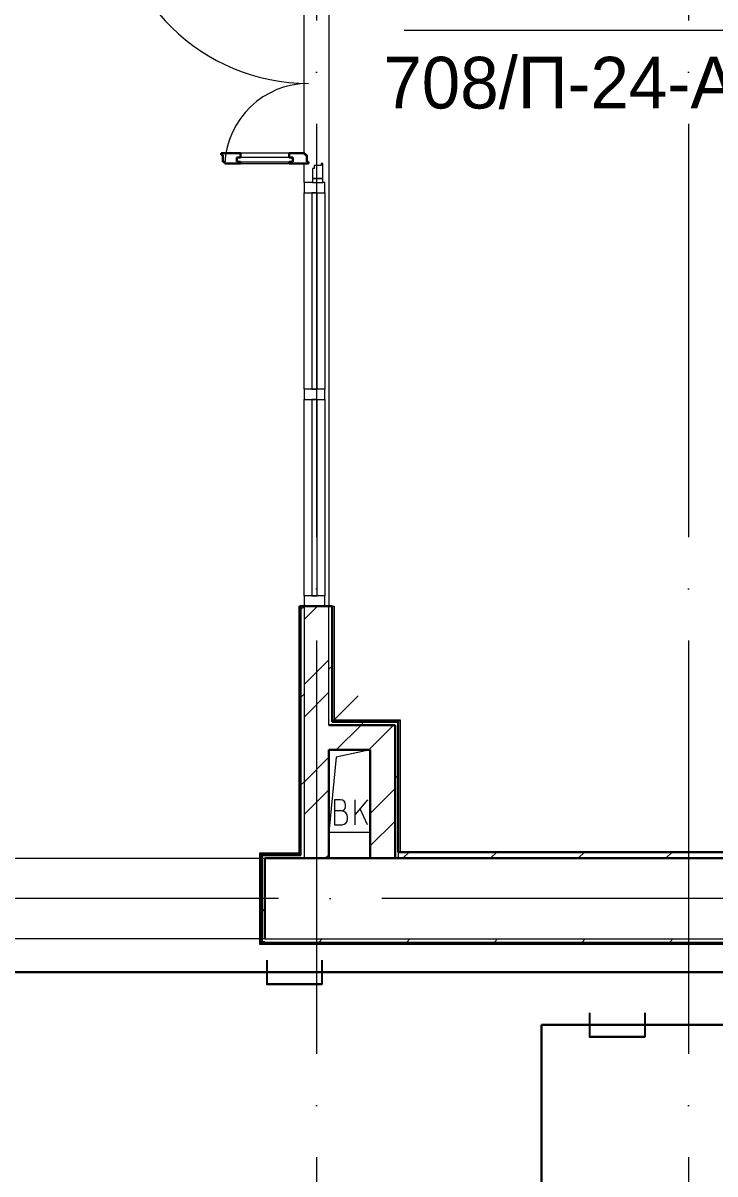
# Model space of a CAD drawing. Header units: millimetres. Extents: x -325553 to 627452, y -28539 to 738858.
# Drawn here: x -31085 to -27737, y 425042 to 430612 of the extents above; entities that cross this region are included whole.
import ezdxf

# ---------------------------------------------------------------- set-up
doc = ezdxf.new("R2010")
doc.units = ezdxf.units.MM
doc.linetypes.add('ADSK_Линия сетки', pattern=[25, 20, -2.5, 0, -2.5])
doc.linetypes.add('ADSK_Сверху', pattern=[450, 300, -150])
doc.layers.add('PDF _СОТ', color=7, linetype='Continuous', true_color=0xb82d00)
doc.layers.add('PDF _Текст', color=7, linetype='Continuous')
for name, color, linetype, lineweight in [('RC-Линии_связи-Адресные', 5, 'Continuous', 30), ('Витраж', 7, 'Continuous', 9), ('Двери', 252, 'Continuous', 9), ('Линии', 7, 'Continuous', 9), ('Оборудование', 8, 'Continuous', 18), ('Ограждение', 252, 'Continuous', 9), ('Оси', 252, 'Continuous', 9), ('Панели витража', 252, 'Continuous', 9), ('Перекрытие', 252, 'Continuous', 18), ('Стены внутренние', 7, 'Continuous', 18), ('Стены наружные', 7, 'Continuous', 18), ('Стены штриховка', 7, 'Continuous', 9)]:
    doc.layers.add(name, color=color, linetype=linetype, lineweight=lineweight)
doc.layers.add('Двери открывание', color=7, linetype='Continuous', lineweight=9, true_color=0xc0c0c0)
doc.styles.add('Mipgost_5', font='', dxfattribs={"height": 250})
doc.styles.get('Mipgost_5').set_extended_font_data('Mipgost')
pattern_1 = [(0, (-32119.8, 96), (0, 600), []), (90, (-32119.8, 96), (-600, 4e-14), [])]

# ---------------------------------------------------------------- blocks, each defined once
blk = doc.blocks.new('1 этаж')
at = {"layer": 'Ограждение', "true_color": 0x636466}
h = blk.add_hatch(dxfattribs=at)
h.set_pattern_fill('FP_25', color=251, style=0, pattern_type=2)
h.set_pattern_definition(pattern_1)
h.paths.add_polyline_path([(-30485.8, -11328.7), (-30485.8, -10128.7), (-30490.8, -10128.7), (-30490.8, -11323.7)])
h = blk.add_hatch(dxfattribs=at)
h.set_pattern_fill('FP_25', color=251, style=0, pattern_type=2)
h.set_pattern_definition(pattern_1)
h.paths.add_polyline_path([(-26900.9, -11763.7), (-26900.9, -11758.7), (-30675.8, -11758.7), (-30680.8, -11763.7), (-28019.6, -11763.7)])
at = {"color": 251, "lineweight": 18, "true_color": 0x636466}
for p, q in [((-30311.4, -10859.1), (-30345.8, -11223.7)), ((-30145.8, -10823.7), (-30311.4, -10859.1)), ((-30289, -11065.9), (-30319, -11065.9)), ((-30319, -11065.9), (-30319, -11185.9)), ((-30159, -11065.9), (-30219, -11137.4)), ((-30219, -11185.9), (-30219, -11065.9)), ((-30285.7, -11119.3), (-30319, -11119.3)), ((-30265.7, -11099.3), (-30265.7, -11089.3)), ((-30159, -11185.9), (-30195, -11108.8)), ((-30319, -11185.9), (-30282.3, -11185.9)), ((-30255.7, -11159.3), (-30255.7, -11149.3)), ((-30145.8, -11223.7), (-30345.8, -11223.7))]:
    blk.add_line(p, q, dxfattribs=at)
for centre, radius, start, end in [((-30289, -11089.3), 23.3, 0, 90), ((-30285.7, -11099.3), 20, 270, 0), ((-30285.7, -11149.3), 30, 0, 90), ((-30282.3, -11159.3), 26.7, 270, 0)]:
    blk.add_arc(centre, radius, start, end, dxfattribs=at)
at = {"layer": 'Витраж', "color": 251, "lineweight": 18, "true_color": 0x636466, "extrusion": (0, 0, -1)}
for p, q in [((-30465.8, -8078.7), (-30465.8, -8128.7)), ((-30425.8, -8078.7), (-30465.8, -8078.7)), ((-30465.8, -8128.7), (-30365.8, -8128.7)), ((-30365.8, -8078.7), (-30375.8, -8078.7)), ((-30365.8, -8128.7), (-30365.8, -8078.7)), ((-30465.8, -9078.7), (-30465.8, -9128.7)), ((-30365.8, -9078.7), (-30465.8, -9078.7)), ((-30365.8, -9128.7), (-30365.8, -9078.7)), ((-30465.8, -9128.7), (-30365.8, -9128.7)), ((-30465.8, -10078.7), (-30465.8, -10128.7)), ((-30365.8, -10078.7), (-30465.8, -10078.7)), ((-30365.8, -10128.7), (-30365.8, -10078.7)), ((-30465.8, -10128.7), (-30365.8, -10128.7))]:
    blk.add_line(p, q, dxfattribs=at)
at = {"layer": 'Витраж', "color": 251, "true_color": 0x636466}
for p, q in [((-30465.8, -9078.7), (-30465.8, -8128.7)), ((-30365.8, -8128.7), (-30365.8, -9078.7)), ((-30465.8, -10078.7), (-30465.8, -9128.7)), ((-30365.8, -9128.7), (-30365.8, -10078.7))]:
    blk.add_line(p, q, dxfattribs=at)
at = {"layer": 'Двери', "color": 251, "lineweight": 30, "true_color": 0x636466}
for p, q in [((-30773.8, -7936.7), (-30867.8, -7936.7)), ((-30867.8, -7936.7), (-30867.8, -7944.7)), ((-30867.8, -7944.7), (-30858.8, -7944.7)), ((-30858.8, -7944.7), (-30858.8, -7978.7)), ((-30773.8, -7956.7), (-30791.8, -7956.7)), ((-30791.8, -7956.7), (-30791.8, -7977.7)), ((-30773.8, -7936.7), (-30773.8, -7956.7)), ((-30461.8, -7936.7), (-30537.8, -7936.7)), ((-30537.8, -7936.7), (-30537.8, -7956.7)), ((-30537.8, -7956.7), (-30519.8, -7956.7)), ((-30519.8, -7956.7), (-30519.8, -7977.7)), ((-30461.8, -7944.7), (-30461.8, -7936.7)), ((-30452.8, -7944.7), (-30461.8, -7944.7)), ((-30452.8, -7978.7), (-30452.8, -7944.7)), ((-30858.8, -7978.7), (-30849.8, -7978.7)), ((-30849.8, -7978.7), (-30849.8, -7986.7)), ((-30849.8, -7986.7), (-30773.8, -7986.7)), ((-30791.8, -7977.7), (-30773.8, -7977.7)), ((-30773.8, -7977.7), (-30773.8, -7986.7)), ((-30537.8, -7977.7), (-30537.8, -7986.7)), ((-30519.8, -7977.7), (-30537.8, -7977.7)), ((-30537.8, -7986.7), (-30443.8, -7986.7)), ((-30443.8, -7978.7), (-30452.8, -7978.7)), ((-30443.8, -7986.7), (-30443.8, -7978.7))]:
    blk.add_line(p, q, dxfattribs=at)
at = {"layer": 'Двери', "color": 251, "true_color": 0x636466}
for p, q in [((-30519.8, -7956.7), (-30791.8, -7956.7)), ((-30791.8, -7956.7), (-30791.8, -7977.7)), ((-30537.8, -7936.7), (-30773.8, -7936.7)), ((-30519.8, -7977.7), (-30519.8, -7956.7)), ((-30791.8, -7977.7), (-30519.8, -7977.7)), ((-30773.8, -7986.7), (-30537.8, -7986.7)), ((-30425.8, -8009.7), (-30425.8, -8058.7)), ((-30417.8, -8009.7), (-30425.8, -8009.7)), ((-30383.8, -7995.7), (-30417.8, -7995.7)), ((-30417.8, -7995.7), (-30417.8, -8009.7)), ((-30375.8, -7986.7), (-30383.8, -7986.7)), ((-30383.8, -7986.7), (-30383.8, -7995.7)), ((-30375.8, -8058.7), (-30375.8, -7986.7)), ((-30375.8, -8058.7), (-30425.8, -8058.7)), ((-30425.8, -8058.7), (-30425.8, -8078.7)), ((-30425.8, -8058.7), (-30375.8, -8058.7)), ((-30375.8, -8078.7), (-30375.8, -8058.7)), ((-30425.8, -8078.7), (-30375.8, -8078.7))]:
    blk.add_line(p, q, dxfattribs=at)
at = {"layer": 'Двери открывание', "color": 251, "true_color": 0x636466}
for centre, radius, start, end in [((-30443.8, -6652.7), 946, 181.0903, 270), ((-30443.8, -8004.7), 406, 90, 177.459)]:
    blk.add_arc(centre, radius, start, end, dxfattribs=at)
at = {"layer": 'Линии', "color": 251, "linetype": 'ADSK_Сверху', "ltscale": 100, "true_color": 0x636466}
for p, q in [((-32675.8, -11348.7), (-30655.8, -11348.7)), ((-30655.8, -11738.7), (-32675.8, -11738.7))]:
    blk.add_line(p, q, dxfattribs=at)
at = {"layer": 'Оборудование', "color": 251, "true_color": 0x636466}
blk.add_line((-30330.8, -10688.7), (-30204.4, -10562.3), dxfattribs=at)
at = {"layer": 'Ограждение', "color": 251, "true_color": 0x636466}
for p, q in [((-30490.8, -10128.7), (-30485.8, -10128.7)), ((-30490.8, -10128.7), (-30490.8, -11323.7)), ((-30330.8, -10128.7), (-30320.8, -10128.7)), ((-30320.8, -10128.7), (-30320.8, -10678.7)), ((-30320.8, -10678.7), (-30330.8, -10688.7)), ((-30320.8, -10678.7), (-30000.8, -10678.7)), ((-30000.8, -10678.7), (-30010.8, -10688.7)), ((-30000.8, -10678.7), (-30000.8, -11318.7)), ((-30490.8, -11323.7), (-30680.8, -11323.7)), ((-30680.8, -11323.7), (-30675.8, -11328.7)), ((-30680.8, -11323.7), (-30680.8, -11763.7)), ((-30490.8, -11323.7), (-30485.8, -11328.7)), ((-30680.8, -11763.7), (-30675.8, -11758.7)), ((-30680.8, -11763.7), (-26900.9, -11763.7))]:
    blk.add_line(p, q, dxfattribs=at)
at = {"layer": 'Оси', "color": 251, "linetype": 'ADSK_Линия сетки', "ltscale": 100, "true_color": 0x636466}
for p, q in [((-30405.8, 32206.9), (-30405.8, -33769.9)), ((-28605.8, 32206.9), (-28605.8, -33769.9)), ((4411.5, -11543.7), (-72528.1, -11543.7))]:
    blk.add_line(p, q, dxfattribs=at)
at = {"layer": 'Панели витража', "color": 251, "lineweight": 18, "true_color": 0x636466}
for p, q in [((-30428.3, -8128.7), (-30428.3, -9078.7)), ((-30403.3, -8128.7), (-30428.3, -8128.7)), ((-30403.3, -9078.7), (-30403.3, -8128.7)), ((-30428.3, -9078.7), (-30403.3, -9078.7)), ((-30428.3, -9128.7), (-30428.3, -10078.7)), ((-30403.3, -9128.7), (-30428.3, -9128.7)), ((-30403.3, -10078.7), (-30403.3, -9128.7)), ((-30428.3, -10078.7), (-30403.3, -10078.7))]:
    blk.add_line(p, q, dxfattribs=at)
at = {"layer": 'Перекрытие', "color": 251, "ltscale": 100, "true_color": 0x636466}
blk.add_line((-30145.8, -11223.7), (-30345.8, -11223.7), dxfattribs=at)
at = {"layer": 'Стены внутренние', "color": 251, "lineweight": 30, "true_color": 0x636466}
blk.add_line((-30145.8, -11348.7), (-30345.8, -11348.7), dxfattribs=at)
at = {"layer": 'Стены внутренние', "color": 251, "true_color": 0x636466}
blk.add_line((-30655.8, -11738.7), (-26900.9, -11738.7), dxfattribs=at)
at = {"layer": 'Стены наружные', "color": 251, "true_color": 0x636466}
for p, q in [((-30345.8, -6528.7), (-30345.8, -10128.7)), ((-30465.8, -7936.7), (-30465.8, -6720.7)), ((-30465.8, -8078.7), (-30465.8, -7986.7))]:
    blk.add_line(p, q, dxfattribs=at)
at = {"layer": 'Стены наружные', "color": 251, "lineweight": 30, "true_color": 0x636466}
for p, q in [((-30330.8, -10128.7), (-30485.8, -10128.7)), ((-30485.8, -10128.7), (-30485.8, -11328.7)), ((-30330.8, -10688.7), (-30330.8, -10128.7)), ((-30010.8, -10688.7), (-30330.8, -10688.7)), ((-30010.8, -11318.7), (-30010.8, -10688.7)), ((-30025.8, -10703.7), (-30345.8, -10703.7)), ((-30025.8, -11348.7), (-30025.8, -10703.7)), ((-30345.8, -11348.7), (-30345.8, -10823.7)), ((-30345.8, -10823.7), (-30145.8, -10823.7)), ((-30145.8, -10823.7), (-30145.8, -11348.7)), ((-30485.8, -11328.7), (-30675.8, -11328.7)), ((-30675.8, -11328.7), (-30675.8, -11758.7)), ((-30480.8, -11333.7), (-30670.8, -11333.7)), ((-30670.8, -11333.7), (-30670.8, -11753.7)), ((-30655.8, -11348.7), (-30345.8, -11348.7)), ((-30655.8, -11738.7), (-30655.8, -11348.7)), ((-30145.8, -11348.7), (-27365.8, -11348.7)), ((-27515.8, -11318.7), (-30010.8, -11318.7)), ((-30675.8, -11758.7), (-26900.9, -11758.7)), ((-30670.8, -11753.7), (-30655.8, -11753.7))]:
    blk.add_line(p, q, dxfattribs=at)
at = {"layer": 'Стены наружные', "color": 251, "linetype": 'Continuous', "lineweight": 9, "true_color": 0x636466}
for p, q in [((-30480.8, -10144.4), (-30465.8, -10129.4)), ((-30465.8, -10193.7), (-30400.8, -10128.7)), ((-30485.8, -10149.4), (-30480.8, -10144.4)), ((-30485.8, -10220.1), (-30480.8, -10215.1)), ((-30485.8, -10290.8), (-30480.8, -10285.8)), ((-30485.8, -10361.5), (-30480.8, -10356.5)), ((-30465.8, -10508), (-30345.8, -10388)), ((-30485.8, -10432.2), (-30480.8, -10427.2)), ((-30345.8, -10433.6), (-30330.8, -10418.6)), ((-30485.8, -10502.9), (-30480.8, -10497.9)), ((-30485.8, -10573.6), (-30480.8, -10568.6)), ((-30480.8, -10568.6), (-30465.8, -10553.6)), ((-30465.8, -10665.2), (-30345.8, -10545.2)), ((-30485.8, -10644.3), (-30480.8, -10639.3)), ((-30191.6, -10703.7), (-30176.6, -10688.7)), ((-30485.8, -10715.1), (-30480.8, -10710.1)), ((-30310, -10823.7), (-30190, -10703.7)), ((-30145.8, -10816.6), (-30032.9, -10703.7)), ((-30485.8, -10785.8), (-30480.8, -10780.8)), ((-30485.8, -10856.5), (-30480.8, -10851.5)), ((-30465.8, -10979.5), (-30345.8, -10859.5)), ((-30152.9, -10823.7), (-30145.8, -10816.6)), ((-30485.8, -10927.2), (-30480.8, -10922.2)), ((-30025.8, -10962.2), (-30010.8, -10947.2)), ((-30485.8, -10997.9), (-30480.8, -10992.9)), ((-30480.8, -10992.9), (-30465.8, -10977.9)), ((-30465.8, -11136.6), (-30345.8, -11016.6)), ((-30145.8, -11131), (-30025.8, -11011)), ((-30485.8, -11068.6), (-30480.8, -11063.6)), ((-30485.8, -11139.3), (-30480.8, -11134.3)), ((-30145.8, -11288.1), (-30025.8, -11168.1)), ((-30485.8, -11210), (-30480.8, -11205)), ((-30485.8, -11280.7), (-30480.8, -11275.7)), ((-30675.8, -11329.3), (-30675.2, -11328.7)), ((-30609.5, -11333.7), (-30604.5, -11328.7)), ((-30538.8, -11333.7), (-30533.8, -11328.7)), ((-30363.6, -11348.7), (-30345.8, -11331)), ((-29988.1, -11348.7), (-29958.1, -11318.7)), ((-29563.8, -11348.7), (-29533.8, -11318.7)), ((-29139.6, -11348.7), (-29109.6, -11318.7)), ((-28715.3, -11348.7), (-28685.3, -11318.7)), ((-30675.8, -11400), (-30670.8, -11395)), ((-30675.8, -11470.7), (-30670.8, -11465.7)), ((-30675.8, -11541.5), (-30670.8, -11536.5)), ((-30675.8, -11612.2), (-30670.8, -11607.2)), ((-30670.8, -11607.2), (-30655.8, -11592.2)), ((-30675.8, -11682.9), (-30670.8, -11677.9)), ((-30675.8, -11753.6), (-30670.8, -11748.6)), ((-30393.1, -11753.7), (-30378.1, -11738.7)), ((-29968.8, -11753.7), (-29953.8, -11738.7)), ((-29544.6, -11753.7), (-29529.6, -11738.7)), ((-29120.3, -11753.7), (-29105.3, -11738.7)), ((-28696, -11753.7), (-28681, -11738.7)), ((-30610.2, -11758.7), (-30605.2, -11753.7)), ((-30539.5, -11758.7), (-30534.5, -11753.7)), ((-30468.8, -11758.7), (-30463.8, -11753.7)), ((-30398.1, -11758.7), (-30393.1, -11753.7)), ((-30327.4, -11758.7), (-30322.4, -11753.7)), ((-30256.7, -11758.7), (-30251.7, -11753.7)), ((-30186, -11758.7), (-30181, -11753.7)), ((-30115.3, -11758.7), (-30110.3, -11753.7)), ((-30044.6, -11758.7), (-30039.6, -11753.7)), ((-29973.8, -11758.7), (-29968.8, -11753.7)), ((-29903.1, -11758.7), (-29898.1, -11753.7)), ((-29832.4, -11758.7), (-29827.4, -11753.7)), ((-29761.7, -11758.7), (-29756.7, -11753.7)), ((-29691, -11758.7), (-29686, -11753.7)), ((-29620.3, -11758.7), (-29615.3, -11753.7)), ((-29549.6, -11758.7), (-29544.6, -11753.7)), ((-29478.9, -11758.7), (-29473.9, -11753.7)), ((-29408.2, -11758.7), (-29403.2, -11753.7)), ((-29337.4, -11758.7), (-29332.4, -11753.7)), ((-29266.7, -11758.7), (-29261.7, -11753.7)), ((-29196, -11758.7), (-29191, -11753.7)), ((-29125.3, -11758.7), (-29120.3, -11753.7)), ((-29054.6, -11758.7), (-29049.6, -11753.7)), ((-28983.9, -11758.7), (-28978.9, -11753.7)), ((-28913.2, -11758.7), (-28908.2, -11753.7)), ((-28842.5, -11758.7), (-28837.5, -11753.7)), ((-28771.8, -11758.7), (-28766.8, -11753.7)), ((-28701, -11758.7), (-28696, -11753.7)), ((-28630.3, -11758.7), (-28625.3, -11753.7)), ((-28559.6, -11758.7), (-28554.6, -11753.7)), ((-28488.9, -11758.7), (-28483.9, -11753.7))]:
    blk.add_line(p, q, dxfattribs=at)
at = {"layer": 'Стены штриховка', "color": 251, "true_color": 0x636466}
for p, q in [((-30480.8, -10128.7), (-30480.8, -11333.7)), ((-30465.8, -10128.7), (-30465.8, -11348.7)), ((-30345.8, -10703.7), (-30345.8, -10128.7)), ((-30010.8, -11318.7), (-30010.8, -11348.7)), ((-30655.8, -11753.7), (-26900.9, -11753.7))]:
    blk.add_line(p, q, dxfattribs=at)

msp = doc.modelspace()

# ---------------------------------------------------------------- linework, layer by layer
at = {"layer": 'PDF _СОТ', "color": 0, "lineweight": 0}
msp.add_lwpolyline([(-23631.6, 427568.2), (-26216, 430576.6), (-29241.3, 430576.6)], dxfattribs=at)
at = {"layer": 'RC-Линии_связи-Адресные'}
for p, q in [((-23856.4, 426018.1), (-42053.1, 426018.1)), ((-28577.2, 425763.8), (-25215.4, 425763.8)), ((-28577.2, 425763.8), (-25215.4, 425763.8))]:
    msp.add_line(p, q, dxfattribs=at)
at = {"layer": 'RC-Линии_связи-Адресные', "color": 0, "lineweight": -2}
for points in [[(-29905.8, 426076.6), (-29905.8, 425960.5), (-29638.7, 425960.5)], [(-29638.7, 426076.6), (-29638.7, 425960.5), (-29905.8, 425960.5)], [(-28344.2, 425822.3), (-28344.2, 425706.1), (-28077.1, 425706.1)], [(-28077.1, 425822.3), (-28077.1, 425706.1), (-28344.2, 425706.1)]]:
    msp.add_lwpolyline(points, dxfattribs=at)
at = {"layer": 'RC-Линии_связи-Адресные'}
msp.add_lwpolyline([(-28577.2, 418486.9), (-28577.2, 425763.8)], dxfattribs=at)

# ---------------------------------------------------------------- block references
msp.add_blockref('1 этаж', (740.6, 437918.3))

# ---------------------------------------------------------------- texts
at = {"layer": 'PDF _Текст', "insert": (-26343, 430194.9), "char_height": 250, "attachment_point": 9, "style": 'Mipgost_5'}
msp.add_mtext('708/П-24-АНО-СКС', dxfattribs=at)

doc.saveas('drawing.dxf')
